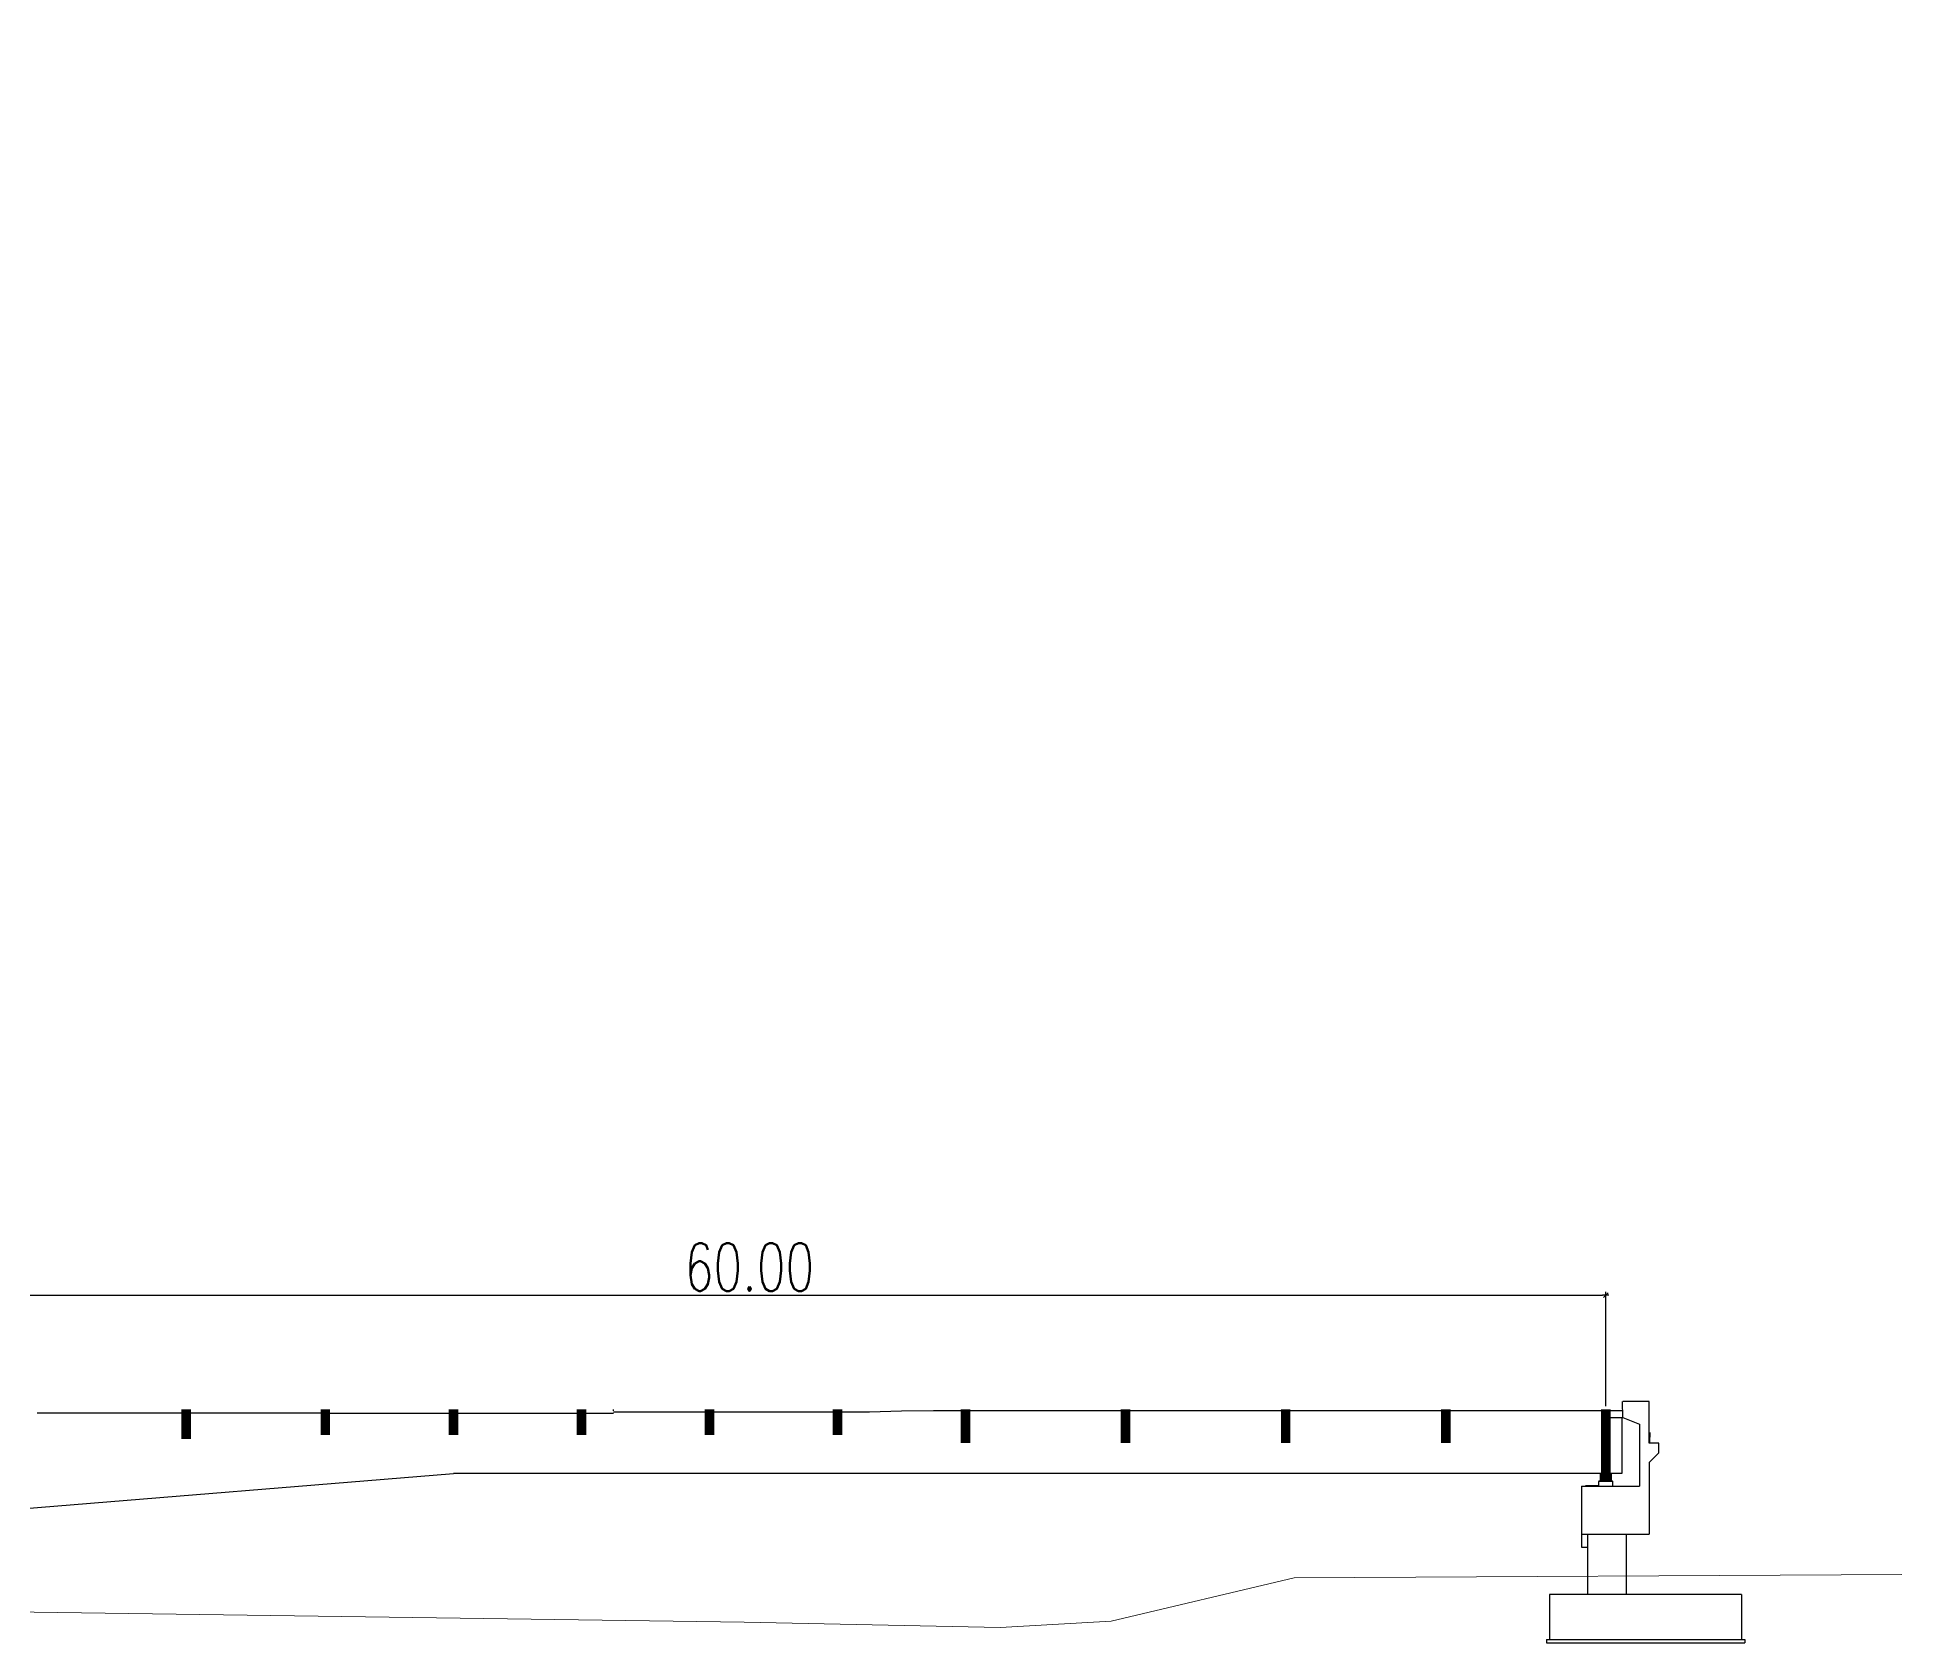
# Model space of a CAD drawing. Header units: metres. Extents: x -697843 to 22159, y -46191 to 9548.
# Drawn here: x -62439 to -62380.8, y -23396.9 to -23346.8 of the extents above; entities that cross this region are included whole.
import ezdxf

# ---------------------------------------------------------------- set-up
doc = ezdxf.new("R2010")
doc.units = ezdxf.units.M
doc.layers.get('Defpoints').update_dxf_attribs({"color": 9})
for name, color, linetype in [('APPUI', 4, 'Continuous'), ('CART', 6, 'Continuous'), ('Coffrage', 3, 'Continuous'), ('COTATION', 9, 'Continuous'), ('FORT', 3, 'Continuous'), ('OA_Cotations', 7, 'Continuous'), ('POUTRE', 5, 'Continuous')]:
    doc.layers.add(name, color=color, linetype=linetype)
doc.layers.add('Route - Section courante - PL - Terrain', color=3, linetype='Continuous', lineweight=0, true_color=0x00ff00)
doc.layers.get('0').off()
doc.styles.add('COTE1-100', font='romans.shx', dxfattribs={"width": 0.7, "height": 0.25})
doc.styles.add('text-s-1-50', font='romans.shx', dxfattribs={"width": 0.7, "height": 0.125})
doc.dimstyles.new('COT-OBLIQUES-1_100', dxfattribs={"dimtxt": 0.25, "dimasz": 0.1, "dimexe": 0.1, "dimexo": 0.1, "dimgap": 0.125, "dimtad": 1, "dimzin": 0, "dimdsep": 46, "dimtxsty": 'COTE1-100', "dimblk1": 'MARQUE', "dimblk2": 'MARQUE', "dimsah": 1, "dimcen": 5, "dimdle": 2, "dimclrd": 9, "dimclre": 9, "dimaunit": 2, "dimadec": 0, "dimazin": 0, "dimtfac": 1, "dimtix": 1, "dimtmove": 0, "dimatfit": 3, "dimldrblk": 'MARQUE', "dimfxl": 1, "dimtolj": 1, "dimtzin": 0, "dimarcsym": 0})

# ---------------------------------------------------------------- blocks, each defined once
blk = doc.blocks.new('MARQUE')
for p, q in [((1, 0), (-1, 0)), ((-0.71, -0.71), (0.71, 0.71)), ((0, -1), (0, 1))]:
    blk.add_line(p, q)
blk = doc.blocks.new('*D287')
at = {"layer": 'COTATION', "color": 9, "lineweight": -2, "transparency": 16777216}
for p, q in [((-62443.523, -23389.563), (-62443.523, -23385.993)), ((-62443.423, -23386.093), (-62390.123, -23386.093)), ((-62390.023, -23389.563), (-62390.023, -23385.993))]:
    blk.add_line(p, q, dxfattribs=at)
at = {"layer": 'Defpoints', "color": 0, "transparency": 16777216}
for p in [(-63263.53, -22993.283), (-63263.099, -22993.283), (-63263.099, -22993.533), (-62390.023, -23386.093), (-62443.523, -23389.663), (-62390.023, -23389.663)]:
    blk.add_point(p, dxfattribs=at)
at = {"layer": 'OA_Cotations', "color": 9, "lineweight": -2, "transparency": 16777216}
for p, q in [((-63263.53, -22993.183), (-63263.53, -22993.083)), ((-63263.199, -22993.283), (-63263.63, -22993.283)), ((-63263.199, -22993.533), (-63263.63, -22993.533)), ((-63263.53, -22993.533), (-63263.53, -22993.283)), ((-63263.53, -22993.633), (-63263.53, -22993.733))]:
    blk.add_line(p, q, dxfattribs=at)
at = {"layer": 'COTATION', "color": 9, "lineweight": -2, "transparency": 16777216, "xscale": 0.1, "yscale": 0.1, "zscale": 0.1, "rotation": 180}
blk.add_blockref('MARQUE', (-62443.523, -23386.093), dxfattribs=at)
at = {"layer": 'COTATION', "color": 9, "lineweight": -2, "transparency": 16777216, "xscale": 0.1, "yscale": 0.1, "zscale": 0.1}
blk.add_blockref('MARQUE', (-62390.023, -23386.093), dxfattribs=at)
at = {"layer": 'OA_Cotations', "color": 9, "lineweight": -2, "transparency": 16777216, "xscale": 0.1, "yscale": 0.1, "zscale": 0.1}
for p, rotation in [((-63263.53, -22993.283), 270), ((-63263.53, -22993.533), 90)]:
    blk.add_blockref('MARQUE', p, dxfattribs=dict(at, rotation=rotation))
at = {"layer": 'COTATION', "color": 0, "transparency": 16777216, "insert": (-62416.773, -23385.218), "char_height": 0.25, "attachment_point": 5, "style": 'COTE1-100'}
blk.add_mtext('\\A1;{\\H6x;60.00}', dxfattribs=at)
at = {"layer": 'OA_Cotations', "color": 9, "transparency": 16777216, "insert": (-63263.672, -22993.408), "char_height": 0.125, "attachment_point": 5, "rotation": 90, "style": 'text-s-1-50'}
blk.add_mtext('\\A1;0.25', dxfattribs=at)

msp = doc.modelspace()

# ---------------------------------------------------------------- linework, layer by layer
at = {"layer": 'APPUI'}
msp.add_line((-62439.52326, -23392.76296), (-62426.02326, -23391.66296), dxfattribs=at)
at = {"layer": 'APPUI', "color": 9, "ltscale": 0.1}
for p, q in [((-62390.19826, -23391.66253), (-62390.19767, -23391.90362)), ((-62389.84826, -23391.66253), (-62390.19825, -23391.66338)), ((-62389.84765, -23391.70653), (-62390.19765, -23391.70653)), ((-62390.19765, -23391.73308), (-62389.84765, -23391.73308)), ((-62389.84765, -23391.76253), (-62390.19765, -23391.76253)), ((-62390.19765, -23391.78616), (-62389.84765, -23391.78616)), ((-62389.84765, -23391.81271), (-62390.19765, -23391.81271)), ((-62390.19765, -23391.83925), (-62389.84765, -23391.83925)), ((-62389.84765, -23391.86579), (-62390.19765, -23391.86579)), ((-62389.84765, -23391.89362), (-62390.19765, -23391.89362)), ((-62389.84767, -23391.90362), (-62389.84826, -23391.66253))]:
    msp.add_line(p, q, dxfattribs=at)
at = {"layer": 'CART', "color": 8, "const_width": 0.3}
for points in [[(-62434.37236, -23390.58296), (-62434.37236, -23389.66296)], [(-62430.02326, -23390.46296), (-62430.02326, -23389.66296)], [(-62426.02326, -23390.46296), (-62426.02326, -23389.66296)], [(-62422.02326, -23390.46296), (-62422.02326, -23389.66296)], [(-62422.02326, -23390.46296), (-62422.02326, -23389.66296)], [(-62418.02326, -23390.46296), (-62418.02326, -23389.66296)], [(-62414.02326, -23390.46296), (-62414.02326, -23389.66296)], [(-62410.02325, -23390.71177), (-62410.02325, -23389.66177)], [(-62405.02325, -23390.71177), (-62405.02325, -23389.66177)], [(-62400.02325, -23390.71177), (-62400.02325, -23389.66177)], [(-62395.02325, -23390.71177), (-62395.02325, -23389.66177)], [(-62390.02326, -23391.66296), (-62390.02326, -23389.66296)]]:
    msp.add_lwpolyline(points, dxfattribs=at)
at = {"layer": 'Coffrage'}
for p, q in [((-62421.02265, -23389.70295), (-62421.02265, -23389.66295)), ((-62390.57955, -23393.96253), (-62390.57955, -23393.56253))]:
    msp.add_line(p, q, dxfattribs=at)
at = {"layer": 'Coffrage', "color": 4}
for p, q in [((-62390.57955, -23395.44665), (-62390.57955, -23393.56253)), ((-62389.37955, -23395.44665), (-62389.37955, -23393.56253)), ((-62385.77955, -23395.44665), (-62391.77955, -23395.44665)), ((-62391.77955, -23395.44665), (-62391.77955, -23396.84665)), ((-62385.77955, -23395.44665), (-62385.77955, -23396.84665)), ((-62385.77955, -23395.44665), (-62385.77955, -23396.84665)), ((-62391.87955, -23396.84665), (-62391.87955, -23396.94665)), ((-62391.87955, -23396.84665), (-62385.67955, -23396.84665)), ((-62385.67955, -23396.84665), (-62385.67955, -23396.94665)), ((-62391.87955, -23396.94665), (-62385.67955, -23396.94665))]:
    msp.add_line(p, q, dxfattribs=at)
at = {"layer": 'FORT', "color": 9}
for p, q in [((-62390.64765, -23392.06253), (-62390.64765, -23392.04253)), ((-62390.64765, -23392.04253), (-62390.24765, -23392.04253)), ((-62390.24765, -23391.91362), (-62390.24765, -23392.06253)), ((-62389.79765, -23391.91362), (-62390.24765, -23391.91362)), ((-62389.80765, -23391.90362), (-62390.23765, -23391.90362)), ((-62390.23765, -23391.90362), (-62390.23765, -23391.91362)), ((-62389.80765, -23391.90362), (-62389.80765, -23391.91362)), ((-62389.79765, -23392.06253), (-62389.79765, -23391.91362))]:
    msp.add_line(p, q, dxfattribs=at)
at = {"layer": 'POUTRE', "color": 4}
for p, q in [((-62430.02225, -23389.78296), (-62439.02231, -23389.78296)), ((-62430.02231, -23389.78296), (-62421.02231, -23389.78296)), ((-62421.02231, -23389.74272), (-62417.02231, -23389.74272)), ((-62417.02265, -23389.73438), (-62413.02265, -23389.73636)), ((-62413.02265, -23389.73636), (-62412.02231, -23389.70345)), ((-62389.49374, -23389.91296), (-62389.49542, -23389.41296)), ((-62388.67232, -23389.41446), (-62389.49374, -23389.41296)), ((-62388.66955, -23390.1607), (-62388.67232, -23389.41295)), ((-62389.52231, -23389.91295), (-62389.52231, -23391.66295)), ((-62389.49374, -23389.91296), (-62388.97064, -23390.12796)), ((-62388.97064, -23390.12796), (-62388.96955, -23392.06253)), ((-62388.66955, -23390.72069), (-62388.66955, -23390.1607)), ((-62388.64394, -23390.38883), (-62388.65711, -23390.69054)), ((-62388.37033, -23390.72069), (-62388.67033, -23390.72069)), ((-62388.67033, -23391.32069), (-62388.37033, -23391.02069)), ((-62388.37033, -23391.02069), (-62388.37033, -23390.72069)), ((-62388.66955, -23391.31991), (-62388.66955, -23393.56253)), ((-62389.52231, -23391.66296), (-62426.02326, -23391.66296)), ((-62390.77955, -23392.06253), (-62388.96955, -23392.06253)), ((-62390.77955, -23392.06253), (-62390.77955, -23393.56253)), ((-62390.77955, -23393.56253), (-62390.57955, -23393.56253)), ((-62390.77955, -23393.56253), (-62390.77955, -23393.96253)), ((-62390.77955, -23393.96253), (-62390.57955, -23393.96253)), ((-62390.57955, -23393.56253), (-62388.66955, -23393.56253))]:
    msp.add_line(p, q, dxfattribs=at)
at = {"layer": 'POUTRE'}
msp.add_line((-62390.02231, -23389.91296), (-62389.52231, -23389.91295), dxfattribs=at)
at = {"layer": 'POUTRE', "color": 4}
msp.add_lwpolyline([(-62412.02231, -23389.70345), (-62411.02723, -23389.70176), (-62389.52231, -23389.70176)], dxfattribs=at)
at = {"layer": 'Route - Section courante - PL - Terrain', "color": 8, "linetype": 'Continuous', "lineweight": 15, "flags": 128}
msp.add_lwpolyline([(-62509.81798, -23393.97705), (-62506.74522, -23394.26745), (-62504.37704, -23394.32387), (-62498.68092, -23394.47337), (-62497.13721, -23394.58416), (-62494.1741, -23395.67441), (-62492.35241, -23396.1299), (-62490.17153, -23396.32669), (-62488.47311, -23396.33792), (-62485.15642, -23396.35336), (-62483.71202, -23395.94846), (-62473.61802, -23395.56736), (-62439.85921, -23395.97802), (-62416.9431, -23396.30947), (-62408.94667, -23396.47126), (-62405.47137, -23396.26959), (-62399.75601, -23394.9199), (-62380.7776, -23394.81703)], dxfattribs=at)

# ---------------------------------------------------------------- dimensions: what is measured, and where the dimension line sits
at = {"layer": 'COTATION'}
dim = msp.add_linear_dim(base=(-62390.02326, -23386.09258), p1=(-62443.52326, -23389.66296), p2=(-62390.02326, -23389.66296), text='{\\H6x;60.00}', dimstyle='COT-OBLIQUES-1_100', dxfattribs=at)
dim.commit()
dim.dimension.update_dxf_attribs({"geometry": '*D287', "text_midpoint": (-62416.77326, -23385.21758)})
at = {"layer": 'OA_Cotations', "color": 9}
dim = msp.add_linear_dim(base=(-63263.52996, -22993.28336), p1=(-63263.09853, -22993.53336), p2=(-63263.09853, -22993.28336), angle=270, text='0.25', dimstyle='COT-OBLIQUES-1_100', override={"dimgap": 0.08, "dimtxsty": 'text-s-1-50', "dimclrd": 9, "dimclre": 9, "dimclrt": 9}, dxfattribs=at)
dim.commit()
dim.dimension.update_dxf_attribs({"geometry": '*D287', "text_midpoint": (-63263.52996, -22993.40836), "dimtype": 160})

doc.saveas('drawing.dxf')
